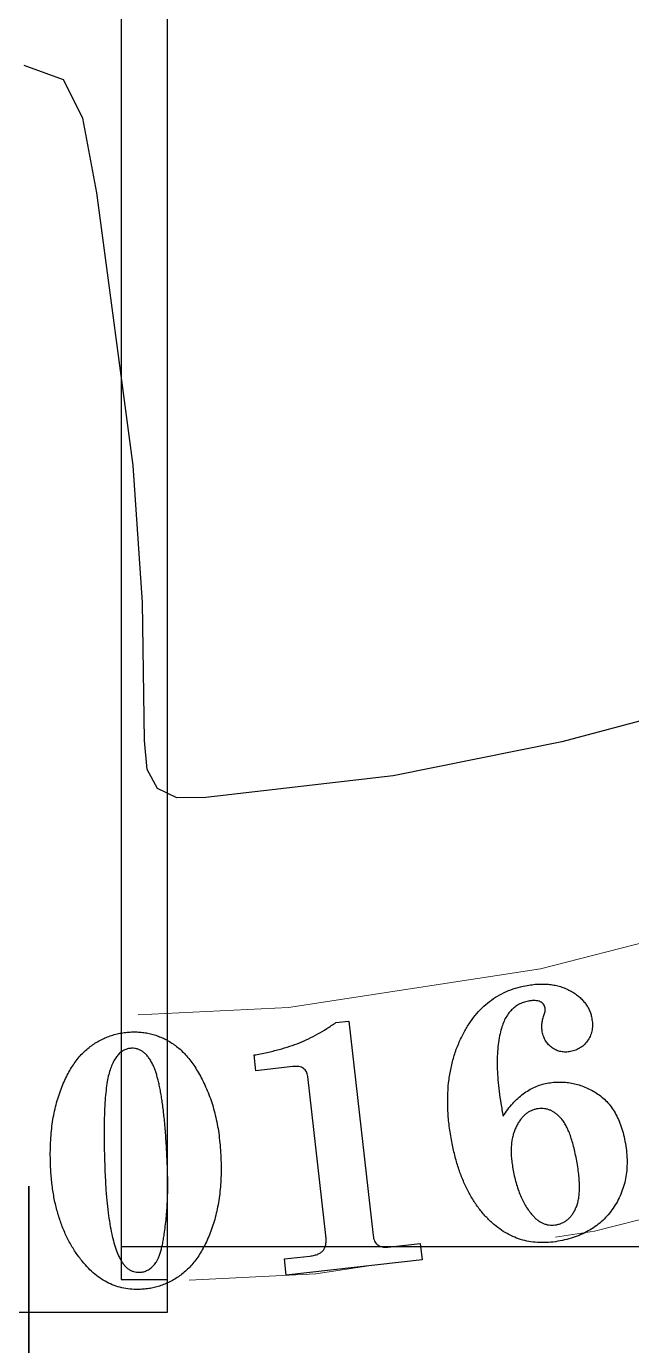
# Paper-space layout 'Sheet2' of a CAD drawing. Header units: inches. Extents: x 0 to 16.3, y 0 to 11.5.
# Drawn here: x 4.83 to 5.158, y 3.81 to 4.524 of the extents above; entities that cross this region are included whole.
import ezdxf

# ---------------------------------------------------------------- set-up
doc = ezdxf.new("R2010")
doc.units = ezdxf.units.IN
doc.header["$MEASUREMENT"] = 0
doc.linetypes.add('CENTERX2', pattern=[0.8, 0.5, -0.1, 0.1, -0.1])
doc.linetypes.add('PHANTOM', pattern=[0.5, 0.25, -0.05, 0.05, -0.05, 0.05, -0.05])

psp = doc.layouts.new('Sheet2')

# ---------------------------------------------------------------- linework, layer by layer
at = {"color": 7, "linetype": 'Continuous', "lineweight": 25}
for p, q in [((4.881485, 4.8099), (4.881485, 3.845627)), ((4.881485, 4.8099), (4.881485, 3.86349)), ((4.906485, 4.8099), (4.906485, 3.827764)), ((4.906485, 4.8099), (4.906485, 3.845627)), ((4.850306, 4.495176), (4.82897, 4.502895)), ((4.850306, 4.495176), (4.82897, 4.502895)), ((4.860865, 4.474402), (4.850306, 4.495176)), ((4.860865, 4.474402), (4.850306, 4.495176)), ((4.868414, 4.434055), (4.860865, 4.474402)), ((4.868414, 4.434055), (4.860865, 4.474402)), ((4.888047, 4.286367), (4.868414, 4.434055)), ((4.888047, 4.286367), (4.868414, 4.434055)), ((4.893179, 4.212155), (4.888047, 4.286367)), ((4.893179, 4.212155), (4.888047, 4.286367)), ((4.894151, 4.1376), (4.893179, 4.212155)), ((4.894151, 4.1376), (4.893179, 4.212155)), ((5.208551, 4.160527), (5.120156, 4.136725)), ((5.208551, 4.160527), (5.120156, 4.136725)), ((4.895657, 4.121874), (4.894151, 4.1376)), ((4.895657, 4.121874), (4.894151, 4.1376)), ((5.120156, 4.136725), (5.028912, 4.118393)), ((5.120156, 4.136725), (5.028912, 4.118393)), ((4.90128, 4.111572), (4.895657, 4.121874)), ((4.90128, 4.111572), (4.895657, 4.121874)), ((5.028912, 4.118393), (4.927446, 4.106646)), ((5.028912, 4.118393), (4.927446, 4.106646)), ((4.911662, 4.106545), (4.90128, 4.111572)), ((4.911662, 4.106545), (4.90128, 4.111572)), ((4.927446, 4.106646), (4.911662, 4.106545)), ((4.927446, 4.106646), (4.911662, 4.106545)), ((4.997797, 3.984797), (5.004744, 3.985562)), ((4.997797, 3.984797), (5.004744, 3.985562)), ((5.004744, 3.985562), (5.017959, 3.869495)), ((5.004744, 3.985562), (5.017959, 3.869495)), ((4.954495, 3.958708), (4.953502, 3.967243)), ((4.954495, 3.958708), (4.953502, 3.967243)), ((4.974487, 3.960976), (4.954495, 3.958708)), ((4.974487, 3.960976), (4.954495, 3.958708)), ((4.992409, 3.869466), (4.982597, 3.95556)), ((4.992409, 3.869466), (4.982597, 3.95556)), ((5.02587, 3.863199), (5.043509, 3.865213)), ((5.02587, 3.863199), (5.043509, 3.865213)), ((5.043509, 3.865213), (5.044501, 3.856394)), ((5.043509, 3.865213), (5.044501, 3.856394)), ((4.881485, 3.86349), (4.881485, 3.845627)), ((4.881485, 3.86349), (5.436356, 3.86349)), ((4.969921, 3.856819), (4.983788, 3.858407)), ((4.969921, 3.856819), (4.983788, 3.858407)), ((4.970914, 3.848), (4.969921, 3.856819)), ((4.970914, 3.848), (4.969921, 3.856819)), ((5.044501, 3.856394), (4.970914, 3.848)), ((5.044501, 3.856394), (4.970914, 3.848)), ((4.881485, 3.845627), (4.906485, 3.845627)), ((4.906485, 3.845627), (4.906485, 3.827764)), ((4.906485, 3.827764), (4.756485, 3.827764))]:
    psp.add_line(p, q, dxfattribs=at)
at = {"color": 7, "linetype": 'PHANTOM', "lineweight": 35}
psp.add_line((4.831485, 3.446216), (4.831485, 3.946466), dxfattribs=at)
at = {"color": 7, "linetype": 'CENTERX2', "lineweight": 18}
for radius in [1.52, 1.375]:
    psp.add_circle((4.831485, 5.36094), radius, dxfattribs=at)
at = {"color": 7, "linetype": 'Continuous', "lineweight": 25}
for start, end in [(286.178919, 253.821081), (291.995434, 248.004566)]:
    psp.add_arc((4.831485, 5.36094), 1.615, start, end, dxfattribs=at)
for points, knots in [([(5.066887, 3.978968), (5.067861, 3.980703), (5.069761, 3.98409), (5.073193, 3.988666), (5.076865, 3.992777), (5.080958, 3.996271), (5.085353, 3.999258), (5.090093, 4.001665), (5.095157, 4.003585), (5.098711, 4.004373), (5.100519, 4.004773)], [0, 0, 0, 0, 0.1357138, 0.2649363, 0.3896756, 0.5114215, 0.6313644, 0.7517389, 0.8736678, 1, 1, 1, 1]), ([(5.066887, 3.978968), (5.067861, 3.980703), (5.069761, 3.98409), (5.073193, 3.988666), (5.076865, 3.992777), (5.080958, 3.996271), (5.085353, 3.999258), (5.090093, 4.001665), (5.095157, 4.003585), (5.098711, 4.004373), (5.100519, 4.004773)], [0, 0, 0, 0, 0.1357138, 0.2649363, 0.3896756, 0.5114215, 0.6313644, 0.7517389, 0.8736678, 1, 1, 1, 1]), ([(5.100519, 4.004773), (5.10168, 4.004966), (5.103946, 4.005342), (5.107299, 4.005674), (5.110522, 4.005682), (5.113611, 4.005519), (5.116563, 4.005002), (5.119399, 4.004332), (5.12208, 4.003304), (5.124624, 4.002109), (5.126957, 4.00068), (5.129104, 3.999172), (5.130952, 3.99748), (5.132558, 3.99569), (5.133904, 3.993764), (5.135018, 3.991727), (5.135858, 3.989542), (5.136193, 3.988019), (5.136363, 3.987248)], [0, 0, 0, 0, 0.0796479, 0.1554899, 0.2278076, 0.2977063, 0.3645133, 0.4304783, 0.4946686, 0.5585006, 0.6205101, 0.6796531, 0.7358307, 0.7897732, 0.8421479, 0.8945499, 0.946607, 1, 1, 1, 1]), ([(5.100519, 4.004773), (5.10168, 4.004966), (5.103946, 4.005342), (5.107299, 4.005674), (5.110522, 4.005682), (5.113611, 4.005519), (5.116563, 4.005002), (5.119399, 4.004332), (5.12208, 4.003304), (5.124624, 4.002109), (5.126957, 4.00068), (5.129104, 3.999172), (5.130952, 3.99748), (5.132558, 3.99569), (5.133904, 3.993764), (5.135018, 3.991727), (5.135858, 3.989542), (5.136193, 3.988019), (5.136363, 3.987248)], [0, 0, 0, 0, 0.0796479, 0.1554899, 0.2278076, 0.2977063, 0.3645133, 0.4304783, 0.4946686, 0.5585006, 0.6205101, 0.6796531, 0.7358307, 0.7897732, 0.8421479, 0.8945499, 0.946607, 1, 1, 1, 1]), ([(5.102136, 3.996408), (5.10119, 3.996193), (5.099335, 3.995773), (5.096759, 3.994613), (5.094453, 3.993078), (5.092379, 3.991195), (5.09062, 3.988883), (5.089116, 3.986218), (5.087859, 3.983189), (5.08727, 3.981008), (5.086964, 3.979875)], [0, 0, 0, 0, 0.12162989, 0.23866271, 0.35269506, 0.46875866, 0.58902846, 0.71622528, 0.85260434, 1, 1, 1, 1]), ([(5.102136, 3.996408), (5.10119, 3.996193), (5.099335, 3.995773), (5.096759, 3.994613), (5.094453, 3.993078), (5.092379, 3.991195), (5.09062, 3.988883), (5.089116, 3.986218), (5.087859, 3.983189), (5.08727, 3.981008), (5.086964, 3.979875)], [0, 0, 0, 0, 0.12162989, 0.23866271, 0.35269506, 0.46875866, 0.58902846, 0.71622528, 0.85260434, 1, 1, 1, 1]), ([(5.111125, 3.992636), (5.111031, 3.993012), (5.110848, 3.993744), (5.110252, 3.994702), (5.109452, 3.995504), (5.10842, 3.996122), (5.107156, 3.996547), (5.105679, 3.996779), (5.10397, 3.996681), (5.102777, 3.996503), (5.102136, 3.996408)], [0, 0, 0, 0, 0.1058355, 0.2059211, 0.3049593, 0.4143888, 0.5325102, 0.6689707, 0.8220885, 1, 1, 1, 1]), ([(5.111125, 3.992636), (5.111031, 3.993012), (5.110848, 3.993744), (5.110252, 3.994702), (5.109452, 3.995504), (5.10842, 3.996122), (5.107156, 3.996547), (5.105679, 3.996779), (5.10397, 3.996681), (5.102777, 3.996503), (5.102136, 3.996408)], [0, 0, 0, 0, 0.1058355, 0.2059211, 0.3049593, 0.4143888, 0.5325102, 0.6689707, 0.8220885, 1, 1, 1, 1]), ([(5.110444, 3.988553), (5.110721, 3.989319), (5.111199, 3.990644), (5.111147, 3.992045), (5.111125, 3.992636)], [0, 0, 0, 0, 0.5786712, 1, 1, 1, 1]), ([(5.110444, 3.988553), (5.110721, 3.989319), (5.111199, 3.990644), (5.111147, 3.992045), (5.111125, 3.992636)], [0, 0, 0, 0, 0.5786712, 1, 1, 1, 1]), ([(5.109594, 3.97979), (5.109486, 3.980497), (5.10927, 3.981926), (5.109352, 3.984125), (5.109711, 3.98636), (5.110196, 3.987811), (5.110444, 3.988553)], [0, 0, 0, 0, 0.2404101, 0.4855556, 0.7372254, 1, 1, 1, 1]), ([(5.109594, 3.97979), (5.109486, 3.980497), (5.10927, 3.981926), (5.109352, 3.984125), (5.109711, 3.98636), (5.110196, 3.987811), (5.110444, 3.988553)], [0, 0, 0, 0, 0.2404101, 0.4855556, 0.7372254, 1, 1, 1, 1]), ([(5.136363, 3.987248), (5.13653, 3.986154), (5.136852, 3.984046), (5.136604, 3.980911), (5.135806, 3.977988), (5.134439, 3.975336), (5.132629, 3.973007), (5.13037, 3.971174), (5.127761, 3.969786), (5.125838, 3.969314), (5.12485, 3.969071)], [0, 0, 0, 0, 0.1375969, 0.2652562, 0.3888056, 0.5132236, 0.6349144, 0.7538507, 0.8735382, 1, 1, 1, 1]), ([(5.136363, 3.987248), (5.13653, 3.986154), (5.136852, 3.984046), (5.136604, 3.980911), (5.135806, 3.977988), (5.134439, 3.975336), (5.132629, 3.973007), (5.13037, 3.971174), (5.127761, 3.969786), (5.125838, 3.969314), (5.12485, 3.969071)], [0, 0, 0, 0, 0.1375969, 0.2652562, 0.3888056, 0.5132236, 0.6349144, 0.7538507, 0.8735382, 1, 1, 1, 1]), ([(4.8433, 3.907389), (4.843248, 3.909251), (4.843148, 3.912918), (4.843229, 3.91833), (4.843544, 3.923552), (4.844051, 3.928576), (4.84475, 3.933405), (4.845687, 3.938044), (4.846849, 3.942492), (4.848209, 3.94674), (4.849727, 3.950757), (4.851413, 3.954506), (4.853182, 3.958006), (4.855117, 3.961212), (4.857163, 3.964157), (4.859344, 3.966821), (4.861645, 3.969226), (4.864095, 3.97133), (4.866668, 3.973165), (4.869298, 3.974837), (4.872062, 3.976215), (4.874904, 3.977387), (4.877836, 3.978321), (4.880857, 3.979044), (4.883982, 3.979486), (4.886099, 3.979629), (4.887169, 3.9797)], [0, 0, 0, 0, 0.0591524, 0.1164985, 0.1718346, 0.2252448, 0.2768284, 0.3267544, 0.3754671, 0.4227471, 0.4683544, 0.5117596, 0.5532465, 0.5928381, 0.6305649, 0.667043, 0.7020744, 0.736134, 0.7694621, 0.8023656, 0.8349899, 0.8674356, 0.8999049, 0.9325996, 0.9659695, 1, 1, 1, 1]), ([(4.8433, 3.907389), (4.843248, 3.909251), (4.843148, 3.912918), (4.843229, 3.91833), (4.843544, 3.923552), (4.844051, 3.928576), (4.84475, 3.933405), (4.845687, 3.938044), (4.846849, 3.942492), (4.848209, 3.94674), (4.849727, 3.950757), (4.851413, 3.954506), (4.853182, 3.958006), (4.855117, 3.961212), (4.857163, 3.964157), (4.859344, 3.966821), (4.861645, 3.969226), (4.864095, 3.97133), (4.866668, 3.973165), (4.869298, 3.974837), (4.872062, 3.976215), (4.874904, 3.977387), (4.877836, 3.978321), (4.880857, 3.979044), (4.883982, 3.979486), (4.886099, 3.979629), (4.887169, 3.9797)], [0, 0, 0, 0, 0.0591524, 0.1164985, 0.1718346, 0.2252448, 0.2768284, 0.3267544, 0.3754671, 0.4227471, 0.4683544, 0.5117596, 0.5532465, 0.5928381, 0.6305649, 0.667043, 0.7020744, 0.736134, 0.7694621, 0.8023656, 0.8349899, 0.8674356, 0.8999049, 0.9325996, 0.9659695, 1, 1, 1, 1]), ([(4.887169, 3.9797), (4.88818, 3.979714), (4.890187, 3.97974), (4.893167, 3.979548), (4.896081, 3.979095), (4.898916, 3.978366), (4.901716, 3.977474), (4.904439, 3.976294), (4.907108, 3.97491), (4.909704, 3.973276), (4.912247, 3.971405), (4.914682, 3.969216), (4.917007, 3.966718), (4.919292, 3.963975), (4.921429, 3.960892), (4.923509, 3.95755), (4.925455, 3.953888), (4.927357, 3.949988), (4.929064, 3.945822), (4.930647, 3.941482), (4.931962, 3.936938), (4.933096, 3.932226), (4.934042, 3.927345), (4.934726, 3.922278), (4.935292, 3.917041), (4.935461, 3.913478), (4.935547, 3.911671)], [0, 0, 0, 0, 0.0326927, 0.0648455, 0.0963916, 0.1278859, 0.1593846, 0.1912794, 0.223668, 0.2564761, 0.2903304, 0.3256, 0.3621282, 0.4005448, 0.4408945, 0.4832896, 0.5277191, 0.5748652, 0.623493, 0.6731692, 0.724121, 0.7762922, 0.8298035, 0.8847232, 0.9415453, 1, 1, 1, 1]), ([(4.887169, 3.9797), (4.88818, 3.979714), (4.890187, 3.97974), (4.893167, 3.979548), (4.896081, 3.979095), (4.898916, 3.978366), (4.901716, 3.977474), (4.904439, 3.976294), (4.907108, 3.97491), (4.909704, 3.973276), (4.912247, 3.971405), (4.914682, 3.969216), (4.917007, 3.966718), (4.919292, 3.963975), (4.921429, 3.960892), (4.923509, 3.95755), (4.925455, 3.953888), (4.927357, 3.949988), (4.929064, 3.945822), (4.930647, 3.941482), (4.931962, 3.936938), (4.933096, 3.932226), (4.934042, 3.927345), (4.934726, 3.922278), (4.935292, 3.917041), (4.935461, 3.913478), (4.935547, 3.911671)], [0, 0, 0, 0, 0.0326927, 0.0648455, 0.0963916, 0.1278859, 0.1593846, 0.1912794, 0.223668, 0.2564761, 0.2903304, 0.3256, 0.3621282, 0.4005448, 0.4408945, 0.4832896, 0.5277191, 0.5748652, 0.623493, 0.6731692, 0.724121, 0.7762922, 0.8298035, 0.8847232, 0.9415453, 1, 1, 1, 1]), ([(4.953502, 3.967243), (4.955869, 3.967698), (4.960413, 3.968571), (4.966896, 3.970112), (4.97274, 3.971874), (4.978086, 3.97379), (4.9831, 3.976044), (4.98802, 3.978594), (4.992965, 3.981492), (4.996164, 3.98368), (4.997797, 3.984797)], [0, 0, 0, 0, 0.1503559, 0.2886745, 0.4155449, 0.5310279, 0.6427031, 0.7582327, 0.8766715, 1, 1, 1, 1]), ([(4.953502, 3.967243), (4.955869, 3.967698), (4.960413, 3.968571), (4.966896, 3.970112), (4.97274, 3.971874), (4.978086, 3.97379), (4.9831, 3.976044), (4.98802, 3.978594), (4.992965, 3.981492), (4.996164, 3.98368), (4.997797, 3.984797)], [0, 0, 0, 0, 0.1503559, 0.2886745, 0.4155449, 0.5310279, 0.6427031, 0.7582327, 0.8766715, 1, 1, 1, 1]), ([(5.060563, 3.920324), (5.06008, 3.923126), (5.059135, 3.928613), (5.058401, 3.936756), (5.05828, 3.944586), (5.058742, 3.952101), (5.05985, 3.959304), (5.061554, 3.966185), (5.063829, 3.972779), (5.065869, 3.976907), (5.066887, 3.978968)], [0, 0, 0, 0, 0.14180246, 0.27770047, 0.40739897, 0.53215421, 0.65287343, 0.77045136, 0.88544463, 1, 1, 1, 1]), ([(5.060563, 3.920324), (5.06008, 3.923126), (5.059135, 3.928613), (5.058401, 3.936756), (5.05828, 3.944586), (5.058742, 3.952101), (5.05985, 3.959304), (5.061554, 3.966185), (5.063829, 3.972779), (5.065869, 3.976907), (5.066887, 3.978968)], [0, 0, 0, 0, 0.14180246, 0.27770047, 0.40739897, 0.53215421, 0.65287343, 0.77045136, 0.88544463, 1, 1, 1, 1]), ([(5.086964, 3.979875), (5.086638, 3.978358), (5.085966, 3.975238), (5.085401, 3.970332), (5.08512, 3.965105), (5.085161, 3.959538), (5.085505, 3.953642), (5.086182, 3.947421), (5.087095, 3.940858), (5.087964, 3.936399), (5.088411, 3.934106)], [0, 0, 0, 0, 0.1009077, 0.2074266, 0.320704, 0.4411928, 0.5692695, 0.704636, 0.8480806, 1, 1, 1, 1]), ([(5.086964, 3.979875), (5.086638, 3.978358), (5.085966, 3.975238), (5.085401, 3.970332), (5.08512, 3.965105), (5.085161, 3.959538), (5.085505, 3.953642), (5.086182, 3.947421), (5.087095, 3.940858), (5.087964, 3.936399), (5.088411, 3.934106)], [0, 0, 0, 0, 0.1009077, 0.2074266, 0.320704, 0.4411928, 0.5692695, 0.704636, 0.8480806, 1, 1, 1, 1]), ([(5.12485, 3.969071), (5.123963, 3.968948), (5.122235, 3.968708), (5.119658, 3.968992), (5.117207, 3.969734), (5.11496, 3.971021), (5.112976, 3.972707), (5.111385, 3.974764), (5.110215, 3.977149), (5.109805, 3.97889), (5.109594, 3.97979)], [0, 0, 0, 0, 0.1285853, 0.2503949, 0.3701317, 0.4951194, 0.6206621, 0.7429578, 0.8671939, 1, 1, 1, 1]), ([(5.12485, 3.969071), (5.123963, 3.968948), (5.122235, 3.968708), (5.119658, 3.968992), (5.117207, 3.969734), (5.11496, 3.971021), (5.112976, 3.972707), (5.111385, 3.974764), (5.110215, 3.977149), (5.109805, 3.97889), (5.109594, 3.97979)], [0, 0, 0, 0, 0.1285853, 0.2503949, 0.3701317, 0.4951194, 0.6206621, 0.7429578, 0.8671939, 1, 1, 1, 1]), ([(4.887169, 3.970881), (4.886462, 3.970821), (4.885058, 3.970701), (4.883074, 3.969914), (4.881245, 3.968761), (4.879611, 3.967157), (4.878168, 3.965129), (4.876862, 3.962701), (4.875749, 3.959836), (4.874734, 3.956516), (4.873916, 3.952578), (4.8733, 3.947924), (4.872777, 3.942486), (4.872517, 3.936259), (4.872287, 3.929235), (4.872327, 3.921425), (4.872452, 3.912822), (4.872675, 3.906831), (4.872791, 3.903702)], [0, 0, 0, 0, 0.0288588, 0.0573556, 0.0861962, 0.116808, 0.1502796, 0.1876316, 0.2292557, 0.2757127, 0.3294543, 0.3934558, 0.4675988, 0.5527285, 0.6482251, 0.754891, 0.8720076, 1, 1, 1, 1]), ([(4.887169, 3.970881), (4.886462, 3.970821), (4.885058, 3.970701), (4.883074, 3.969914), (4.881245, 3.968761), (4.879611, 3.967157), (4.878168, 3.965129), (4.876862, 3.962701), (4.875749, 3.959836), (4.874734, 3.956516), (4.873916, 3.952578), (4.8733, 3.947924), (4.872777, 3.942486), (4.872517, 3.936259), (4.872287, 3.929235), (4.872327, 3.921425), (4.872452, 3.912822), (4.872675, 3.906831), (4.872791, 3.903702)], [0, 0, 0, 0, 0.0288588, 0.0573556, 0.0861962, 0.116808, 0.1502796, 0.1876316, 0.2292557, 0.2757127, 0.3294543, 0.3934558, 0.4675988, 0.5527285, 0.6482251, 0.754891, 0.8720076, 1, 1, 1, 1]), ([(4.898824, 3.961779), (4.898462, 3.962515), (4.897765, 3.963933), (4.896511, 3.965823), (4.895202, 3.967451), (4.893783, 3.968767), (4.892264, 3.969782), (4.890642, 3.970482), (4.888925, 3.970855), (4.887756, 3.970872), (4.887169, 3.970881)], [0, 0, 0, 0, 0.1562737, 0.3006361, 0.4311569, 0.5535199, 0.6679092, 0.7776382, 0.8882064, 1, 1, 1, 1]), ([(4.898824, 3.961779), (4.898462, 3.962515), (4.897765, 3.963933), (4.896511, 3.965823), (4.895202, 3.967451), (4.893783, 3.968767), (4.892264, 3.969782), (4.890642, 3.970482), (4.888925, 3.970855), (4.887756, 3.970872), (4.887169, 3.970881)], [0, 0, 0, 0, 0.1562737, 0.3006361, 0.4311569, 0.5535199, 0.6679092, 0.7776382, 0.8882064, 1, 1, 1, 1]), ([(4.906594, 3.906963), (4.90652, 3.908674), (4.906375, 3.912021), (4.906135, 3.916919), (4.905798, 3.921586), (4.905512, 3.926032), (4.905132, 3.930257), (4.904739, 3.934246), (4.90432, 3.938011), (4.903834, 3.941545), (4.903327, 3.944864), (4.902791, 3.947956), (4.902222, 3.95082), (4.901645, 3.953457), (4.900978, 3.955853), (4.900306, 3.958031), (4.899608, 3.959996), (4.899076, 3.961205), (4.898824, 3.961779)], [0, 0, 0, 0, 0.092381, 0.1807119, 0.2645225, 0.3447721, 0.421035, 0.4932836, 0.5610228, 0.6253463, 0.6857058, 0.7421223, 0.7946216, 0.8432357, 0.8876434, 0.9287682, 0.966189, 1, 1, 1, 1]), ([(4.906594, 3.906963), (4.90652, 3.908674), (4.906375, 3.912021), (4.906135, 3.916919), (4.905798, 3.921586), (4.905512, 3.926032), (4.905132, 3.930257), (4.904739, 3.934246), (4.90432, 3.938011), (4.903834, 3.941545), (4.903327, 3.944864), (4.902791, 3.947956), (4.902222, 3.95082), (4.901645, 3.953457), (4.900978, 3.955853), (4.900306, 3.958031), (4.899608, 3.959996), (4.899076, 3.961205), (4.898824, 3.961779)], [0, 0, 0, 0, 0.092381, 0.1807119, 0.2645225, 0.3447721, 0.421035, 0.4932836, 0.5610228, 0.6253463, 0.6857058, 0.7421223, 0.7946216, 0.8432357, 0.8876434, 0.9287682, 0.966189, 1, 1, 1, 1]), ([(4.982597, 3.95556), (4.982519, 3.956036), (4.98237, 3.956944), (4.981894, 3.958196), (4.98116, 3.959218), (4.980228, 3.960031), (4.979088, 3.960642), (4.977733, 3.961005), (4.976168, 3.961097), (4.975072, 3.961018), (4.974487, 3.960976)], [0, 0, 0, 0, 0.1300636, 0.2480067, 0.3577189, 0.4661785, 0.5791629, 0.7035499, 0.8416681, 1, 1, 1, 1]), ([(4.982597, 3.95556), (4.982519, 3.956036), (4.98237, 3.956944), (4.981894, 3.958196), (4.98116, 3.959218), (4.980228, 3.960031), (4.979088, 3.960642), (4.977733, 3.961005), (4.976168, 3.961097), (4.975072, 3.961018), (4.974487, 3.960976)], [0, 0, 0, 0, 0.1300636, 0.2480067, 0.3577189, 0.4661785, 0.5791629, 0.7035499, 0.8416681, 1, 1, 1, 1]), ([(5.088411, 3.934106), (5.089222, 3.935331), (5.090801, 3.937716), (5.093448, 3.940946), (5.096209, 3.943797), (5.099151, 3.946213), (5.102213, 3.94827), (5.105416, 3.949929), (5.108753, 3.951208), (5.11107, 3.951716), (5.112231, 3.951971)], [0, 0, 0, 0, 0.1436716, 0.2797499, 0.4079457, 0.531465, 0.6515211, 0.76818, 0.8837966, 1, 1, 1, 1]), ([(5.088411, 3.934106), (5.089222, 3.935331), (5.090801, 3.937716), (5.093448, 3.940946), (5.096209, 3.943797), (5.099151, 3.946213), (5.102213, 3.94827), (5.105416, 3.949929), (5.108753, 3.951208), (5.11107, 3.951716), (5.112231, 3.951971)], [0, 0, 0, 0, 0.1436716, 0.2797499, 0.4079457, 0.531465, 0.6515211, 0.76818, 0.8837966, 1, 1, 1, 1]), ([(5.112231, 3.951971), (5.113344, 3.952154), (5.11555, 3.952515), (5.118886, 3.952676), (5.122186, 3.952523), (5.125472, 3.952124), (5.128699, 3.9513), (5.131908, 3.950219), (5.135084, 3.94882), (5.138222, 3.947134), (5.141234, 3.945127), (5.14394, 3.942673), (5.146399, 3.939901), (5.148603, 3.936766), (5.150458, 3.933225), (5.152036, 3.929345), (5.153397, 3.925122), (5.15402, 3.922146), (5.154342, 3.920608)], [0, 0, 0, 0, 0.0572871, 0.1135821, 0.1693745, 0.2251027, 0.2815104, 0.3383422, 0.397086, 0.4577176, 0.519292, 0.5805469, 0.642839, 0.7073598, 0.7748591, 0.8455335, 0.9201508, 1, 1, 1, 1]), ([(5.112231, 3.951971), (5.113344, 3.952154), (5.11555, 3.952515), (5.118886, 3.952676), (5.122186, 3.952523), (5.125472, 3.952124), (5.128699, 3.9513), (5.131908, 3.950219), (5.135084, 3.94882), (5.138222, 3.947134), (5.141234, 3.945127), (5.14394, 3.942673), (5.146399, 3.939901), (5.148603, 3.936766), (5.150458, 3.933225), (5.152036, 3.929345), (5.153397, 3.925122), (5.15402, 3.922146), (5.154342, 3.920608)], [0, 0, 0, 0, 0.0572871, 0.1135821, 0.1693745, 0.2251027, 0.2815104, 0.3383422, 0.397086, 0.4577176, 0.519292, 0.5805469, 0.642839, 0.7073598, 0.7748591, 0.8455335, 0.9201508, 1, 1, 1, 1]), ([(5.106446, 3.938019), (5.105874, 3.937883), (5.104724, 3.93761), (5.103082, 3.936921), (5.10152, 3.936002), (5.100085, 3.934821), (5.098702, 3.933448), (5.09742, 3.931823), (5.096286, 3.929931), (5.095162, 3.927883), (5.094221, 3.925607), (5.093528, 3.923129), (5.093014, 3.920494), (5.092732, 3.917675), (5.092693, 3.914689), (5.09283, 3.911525), (5.09321, 3.908194), (5.093598, 3.905926), (5.093799, 3.904756)], [0, 0, 0, 0, 0.04484201, 0.09016981, 0.13549762, 0.18275176, 0.2317717, 0.2842146, 0.3403229, 0.40008996, 0.46258254, 0.52795044, 0.59635506, 0.66749147, 0.74405108, 0.82428901, 0.90929839, 1, 1, 1, 1]), ([(5.106446, 3.938019), (5.105874, 3.937883), (5.104724, 3.93761), (5.103082, 3.936921), (5.10152, 3.936002), (5.100085, 3.934821), (5.098702, 3.933448), (5.09742, 3.931823), (5.096286, 3.929931), (5.095162, 3.927883), (5.094221, 3.925607), (5.093528, 3.923129), (5.093014, 3.920494), (5.092732, 3.917675), (5.092693, 3.914689), (5.09283, 3.911525), (5.09321, 3.908194), (5.093598, 3.905926), (5.093799, 3.904756)], [0, 0, 0, 0, 0.04484201, 0.09016981, 0.13549762, 0.18275176, 0.2317717, 0.2842146, 0.3403229, 0.40008996, 0.46258254, 0.52795044, 0.59635506, 0.66749147, 0.74405108, 0.82428901, 0.90929839, 1, 1, 1, 1]), ([(5.128054, 3.91091), (5.127778, 3.912272), (5.127249, 3.914884), (5.126369, 3.918616), (5.125311, 3.921965), (5.124309, 3.925012), (5.123135, 3.927675), (5.121923, 3.93), (5.120622, 3.931978), (5.119218, 3.933613), (5.117755, 3.934954), (5.116277, 3.936071), (5.11476, 3.936972), (5.11318, 3.937619), (5.111558, 3.9381), (5.109873, 3.938272), (5.108157, 3.938295), (5.107021, 3.938112), (5.106446, 3.938019)], [0, 0, 0, 0, 0.1076498, 0.2063418, 0.2966302, 0.3794883, 0.4545418, 0.5216573, 0.5823483, 0.6373593, 0.6881165, 0.735687, 0.7806231, 0.824253, 0.867581, 0.9110633, 0.9549746, 1, 1, 1, 1]), ([(5.128054, 3.91091), (5.127778, 3.912272), (5.127249, 3.914884), (5.126369, 3.918616), (5.125311, 3.921965), (5.124309, 3.925012), (5.123135, 3.927675), (5.121923, 3.93), (5.120622, 3.931978), (5.119218, 3.933613), (5.117755, 3.934954), (5.116277, 3.936071), (5.11476, 3.936972), (5.11318, 3.937619), (5.111558, 3.9381), (5.109873, 3.938272), (5.108157, 3.938295), (5.107021, 3.938112), (5.106446, 3.938019)], [0, 0, 0, 0, 0.1076498, 0.2063418, 0.2966302, 0.3794883, 0.4545418, 0.5216573, 0.5823483, 0.6373593, 0.6881165, 0.735687, 0.7806231, 0.824253, 0.867581, 0.9110633, 0.9549746, 1, 1, 1, 1]), ([(5.083675, 3.875264), (5.082265, 3.876539), (5.079413, 3.87912), (5.075631, 3.883588), (5.072182, 3.888514), (5.069125, 3.893938), (5.066396, 3.899824), (5.06405, 3.906209), (5.062055, 3.913079), (5.061069, 3.917868), (5.060563, 3.920324)], [0, 0, 0, 0, 0.1103597, 0.2233299, 0.3393027, 0.459359, 0.5847043, 0.7159302, 0.8543183, 1, 1, 1, 1]), ([(5.083675, 3.875264), (5.082265, 3.876539), (5.079413, 3.87912), (5.075631, 3.883588), (5.072182, 3.888514), (5.069125, 3.893938), (5.066396, 3.899824), (5.06405, 3.906209), (5.062055, 3.913079), (5.061069, 3.917868), (5.060563, 3.920324)], [0, 0, 0, 0, 0.1103597, 0.2233299, 0.3393027, 0.459359, 0.5847043, 0.7159302, 0.8543183, 1, 1, 1, 1]), ([(5.154342, 3.920608), (5.154626, 3.918929), (5.155182, 3.915642), (5.155512, 3.910745), (5.155442, 3.906027), (5.154924, 3.90148), (5.154014, 3.897107), (5.152583, 3.892933), (5.150813, 3.888917), (5.148589, 3.885126), (5.146032, 3.881586), (5.143113, 3.8784), (5.139919, 3.875527), (5.136384, 3.873039), (5.13256, 3.870868), (5.128429, 3.86905), (5.123981, 3.867594), (5.120878, 3.866927), (5.119292, 3.866587)], [0, 0, 0, 0, 0.0704381, 0.1378958, 0.202853, 0.2654582, 0.3270777, 0.3873306, 0.4477522, 0.5084141, 0.5689066, 0.6281747, 0.6869187, 0.7464084, 0.8066804, 0.8686911, 0.9329041, 1, 1, 1, 1]), ([(5.154342, 3.920608), (5.154626, 3.918929), (5.155182, 3.915642), (5.155512, 3.910745), (5.155442, 3.906027), (5.154924, 3.90148), (5.154014, 3.897107), (5.152583, 3.892933), (5.150813, 3.888917), (5.148589, 3.885126), (5.146032, 3.881586), (5.143113, 3.8784), (5.139919, 3.875527), (5.136384, 3.873039), (5.13256, 3.870868), (5.128429, 3.86905), (5.123981, 3.867594), (5.120878, 3.866927), (5.119292, 3.866587)], [0, 0, 0, 0, 0.0704381, 0.1378958, 0.202853, 0.2654582, 0.3270777, 0.3873306, 0.4477522, 0.5084141, 0.5689066, 0.6281747, 0.6869187, 0.7464084, 0.8066804, 0.8686911, 0.9329041, 1, 1, 1, 1]), ([(4.860541, 3.855466), (4.859261, 3.857145), (4.856682, 3.860528), (4.853372, 3.866061), (4.850532, 3.87199), (4.848149, 3.87831), (4.846226, 3.885026), (4.844755, 3.892125), (4.843762, 3.899624), (4.843456, 3.904758), (4.8433, 3.907389)], [0, 0, 0, 0, 0.1137157, 0.2291316, 0.3467075, 0.4676307, 0.5927522, 0.7228405, 0.858007, 1, 1, 1, 1]), ([(4.860541, 3.855466), (4.859261, 3.857145), (4.856682, 3.860528), (4.853372, 3.866061), (4.850532, 3.87199), (4.848149, 3.87831), (4.846226, 3.885026), (4.844755, 3.892125), (4.843762, 3.899624), (4.843456, 3.904758), (4.8433, 3.907389)], [0, 0, 0, 0, 0.1137157, 0.2291316, 0.3467075, 0.4676307, 0.5927522, 0.7228405, 0.858007, 1, 1, 1, 1]), ([(4.935547, 3.911671), (4.935598, 3.909847), (4.935698, 3.906265), (4.935619, 3.900975), (4.935296, 3.895868), (4.934814, 3.890922), (4.934022, 3.88617), (4.933106, 3.881582), (4.931941, 3.877178), (4.930554, 3.87297), (4.928998, 3.86899), (4.927329, 3.865252), (4.925512, 3.861801), (4.923599, 3.858592), (4.921477, 3.855716), (4.919309, 3.853047), (4.916963, 3.850685), (4.914508, 3.848585), (4.911922, 3.846773), (4.9093, 3.845133), (4.906563, 3.843801), (4.903801, 3.842591), (4.900928, 3.841717), (4.898001, 3.84098), (4.894988, 3.840539), (4.892955, 3.840395), (4.891933, 3.840323)], [0, 0, 0, 0, 0.0587262, 0.1153177, 0.1701787, 0.2233947, 0.2751588, 0.3251558, 0.3739309, 0.4216472, 0.4676894, 0.5113971, 0.5533083, 0.5931686, 0.6315046, 0.6682355, 0.7037298, 0.7384757, 0.7720719, 0.8052551, 0.8379069, 0.8699436, 0.9021747, 0.9344187, 0.9670308, 1, 1, 1, 1]), ([(4.935547, 3.911671), (4.935598, 3.909847), (4.935698, 3.906265), (4.935619, 3.900975), (4.935296, 3.895868), (4.934814, 3.890922), (4.934022, 3.88617), (4.933106, 3.881582), (4.931941, 3.877178), (4.930554, 3.87297), (4.928998, 3.86899), (4.927329, 3.865252), (4.925512, 3.861801), (4.923599, 3.858592), (4.921477, 3.855716), (4.919309, 3.853047), (4.916963, 3.850685), (4.914508, 3.848585), (4.911922, 3.846773), (4.9093, 3.845133), (4.906563, 3.843801), (4.903801, 3.842591), (4.900928, 3.841717), (4.898001, 3.84098), (4.894988, 3.840539), (4.892955, 3.840395), (4.891933, 3.840323)], [0, 0, 0, 0, 0.0587262, 0.1153177, 0.1701787, 0.2233947, 0.2751588, 0.3251558, 0.3739309, 0.4216472, 0.4676894, 0.5113971, 0.5533083, 0.5931686, 0.6315046, 0.6682355, 0.7037298, 0.7384757, 0.7720719, 0.8052551, 0.8379069, 0.8699436, 0.9021747, 0.9344187, 0.9670308, 1, 1, 1, 1]), ([(4.904892, 3.870269), (4.905274, 3.873158), (4.90605, 3.879026), (4.906626, 3.88805), (4.906884, 3.897398), (4.906691, 3.90374), (4.906594, 3.906963)], [0, 0, 0, 0, 0.23761817, 0.482586, 0.73706265, 1, 1, 1, 1]), ([(4.904892, 3.870269), (4.905274, 3.873158), (4.90605, 3.879026), (4.906626, 3.88805), (4.906884, 3.897398), (4.906691, 3.90374), (4.906594, 3.906963)], [0, 0, 0, 0, 0.23761817, 0.482586, 0.73706265, 1, 1, 1, 1]), ([(5.11742, 3.875378), (5.118012, 3.87551), (5.119176, 3.875771), (5.120806, 3.876482), (5.122334, 3.877359), (5.123722, 3.878484), (5.125017, 3.879791), (5.126151, 3.88135), (5.127163, 3.883114), (5.12809, 3.885085), (5.128829, 3.887328), (5.129359, 3.889848), (5.129654, 3.892659), (5.129769, 3.895748), (5.129635, 3.899137), (5.129319, 3.902808), (5.128811, 3.906775), (5.128313, 3.909494), (5.128054, 3.91091)], [0, 0, 0, 0, 0.0440971, 0.0866897, 0.1289749, 0.1721041, 0.2164212, 0.2627013, 0.3120755, 0.364456, 0.4210788, 0.4837525, 0.5516671, 0.6267838, 0.7087831, 0.7986316, 0.8951575, 1, 1, 1, 1]), ([(5.11742, 3.875378), (5.118012, 3.87551), (5.119176, 3.875771), (5.120806, 3.876482), (5.122334, 3.877359), (5.123722, 3.878484), (5.125017, 3.879791), (5.126151, 3.88135), (5.127163, 3.883114), (5.12809, 3.885085), (5.128829, 3.887328), (5.129359, 3.889848), (5.129654, 3.892659), (5.129769, 3.895748), (5.129635, 3.899137), (5.129319, 3.902808), (5.128811, 3.906775), (5.128313, 3.909494), (5.128054, 3.91091)], [0, 0, 0, 0, 0.0440971, 0.0866897, 0.1289749, 0.1721041, 0.2164212, 0.2627013, 0.3120755, 0.364456, 0.4210788, 0.4837525, 0.5516671, 0.6267838, 0.7087831, 0.7986316, 0.8951575, 1, 1, 1, 1]), ([(4.872791, 3.903702), (4.872921, 3.901074), (4.873171, 3.896012), (4.873725, 3.888728), (4.874465, 3.882052), (4.875326, 3.875975), (4.876358, 3.870501), (4.877575, 3.865633), (4.878923, 3.861361), (4.880058, 3.858795), (4.88059, 3.857593)], [0, 0, 0, 0, 0.1678741, 0.3233101, 0.4658766, 0.5962625, 0.7147582, 0.8210789, 0.9162304, 1, 1, 1, 1]), ([(4.872791, 3.903702), (4.872921, 3.901074), (4.873171, 3.896012), (4.873725, 3.888728), (4.874465, 3.882052), (4.875326, 3.875975), (4.876358, 3.870501), (4.877575, 3.865633), (4.878923, 3.861361), (4.880058, 3.858795), (4.88059, 3.857593)], [0, 0, 0, 0, 0.1678741, 0.3233101, 0.4658766, 0.5962625, 0.7147582, 0.8210789, 0.9162304, 1, 1, 1, 1]), ([(5.093799, 3.904756), (5.094068, 3.90342), (5.09459, 3.900827), (5.095591, 3.897086), (5.09674, 3.893608), (5.098063, 3.890389), (5.099462, 3.887394), (5.101045, 3.884663), (5.102815, 3.882211), (5.104109, 3.880728), (5.104745, 3.88)], [0, 0, 0, 0, 0.14906943, 0.2892859, 0.42335825, 0.54952061, 0.66978139, 0.78470891, 0.89434121, 1, 1, 1, 1]), ([(5.093799, 3.904756), (5.094068, 3.90342), (5.09459, 3.900827), (5.095591, 3.897086), (5.09674, 3.893608), (5.098063, 3.890389), (5.099462, 3.887394), (5.101045, 3.884663), (5.102815, 3.882211), (5.104109, 3.880728), (5.104745, 3.88)], [0, 0, 0, 0, 0.14906943, 0.2892859, 0.42335825, 0.54952061, 0.66978139, 0.78470891, 0.89434121, 1, 1, 1, 1]), ([(5.104745, 3.88), (5.105206, 3.879524), (5.106095, 3.878609), (5.107575, 3.877469), (5.109068, 3.876506), (5.110657, 3.875836), (5.112277, 3.875328), (5.113963, 3.875117), (5.11569, 3.875106), (5.116836, 3.875286), (5.11742, 3.875378)], [0, 0, 0, 0, 0.1403513, 0.2702935, 0.3954619, 0.5157674, 0.6350159, 0.7543823, 0.8746711, 1, 1, 1, 1]), ([(5.104745, 3.88), (5.105206, 3.879524), (5.106095, 3.878609), (5.107575, 3.877469), (5.109068, 3.876506), (5.110657, 3.875836), (5.112277, 3.875328), (5.113963, 3.875117), (5.11569, 3.875106), (5.116836, 3.875286), (5.11742, 3.875378)], [0, 0, 0, 0, 0.1403513, 0.2702935, 0.3954619, 0.5157674, 0.6350159, 0.7543823, 0.8746711, 1, 1, 1, 1]), ([(5.119292, 3.866587), (5.117604, 3.866303), (5.114301, 3.865748), (5.109372, 3.865571), (5.104628, 3.865868), (5.10006, 3.866696), (5.095654, 3.868029), (5.091445, 3.869922), (5.087401, 3.872311), (5.08493, 3.87427), (5.083675, 3.875264)], [0, 0, 0, 0, 0.1350465, 0.26431656, 0.38852643, 0.50993114, 0.6301454, 0.75113386, 0.87367198, 1, 1, 1, 1]), ([(5.119292, 3.866587), (5.117604, 3.866303), (5.114301, 3.865748), (5.109372, 3.865571), (5.104628, 3.865868), (5.10006, 3.866696), (5.095654, 3.868029), (5.091445, 3.869922), (5.087401, 3.872311), (5.08493, 3.87427), (5.083675, 3.875264)], [0, 0, 0, 0, 0.1350465, 0.26431656, 0.38852643, 0.50993114, 0.6301454, 0.75113386, 0.87367198, 1, 1, 1, 1]), ([(4.891564, 3.849596), (4.892299, 3.849678), (4.89377, 3.849842), (4.895888, 3.850672), (4.897844, 3.851998), (4.899362, 3.853449), (4.90047, 3.854939), (4.901295, 3.856328), (4.902023, 3.858013), (4.902728, 3.859941), (4.903336, 3.862157), (4.903944, 3.86461), (4.904436, 3.867352), (4.904735, 3.869266), (4.904892, 3.870269)], [0, 0, 0, 0, 0.0824424, 0.16515586, 0.25141937, 0.34568627, 0.39858181, 0.45881772, 0.52605957, 0.60369897, 0.68841773, 0.78309925, 0.88642848, 1, 1, 1, 1]), ([(4.891564, 3.849596), (4.892299, 3.849678), (4.89377, 3.849842), (4.895888, 3.850672), (4.897844, 3.851998), (4.899362, 3.853449), (4.90047, 3.854939), (4.901295, 3.856328), (4.902023, 3.858013), (4.902728, 3.859941), (4.903336, 3.862157), (4.903944, 3.86461), (4.904436, 3.867352), (4.904735, 3.869266), (4.904892, 3.870269)], [0, 0, 0, 0, 0.0824424, 0.16515586, 0.25141937, 0.34568627, 0.39858181, 0.45881772, 0.52605957, 0.60369897, 0.68841773, 0.78309925, 0.88642848, 1, 1, 1, 1]), ([(4.983788, 3.858407), (4.984606, 3.858524), (4.986135, 3.858742), (4.988194, 3.859412), (4.989855, 3.860325), (4.991124, 3.861535), (4.991952, 3.863088), (4.992466, 3.864932), (4.992607, 3.867105), (4.992478, 3.868645), (4.992409, 3.869466)], [0, 0, 0, 0, 0.15186913, 0.28389977, 0.39610425, 0.49821186, 0.60179084, 0.71577486, 0.84840014, 1, 1, 1, 1]), ([(4.983788, 3.858407), (4.984606, 3.858524), (4.986135, 3.858742), (4.988194, 3.859412), (4.989855, 3.860325), (4.991124, 3.861535), (4.991952, 3.863088), (4.992466, 3.864932), (4.992607, 3.867105), (4.992478, 3.868645), (4.992409, 3.869466)], [0, 0, 0, 0, 0.15186913, 0.28389977, 0.39610425, 0.49821186, 0.60179084, 0.71577486, 0.84840014, 1, 1, 1, 1]), ([(5.017959, 3.869495), (5.018047, 3.868962), (5.018215, 3.867942), (5.01871, 3.866529), (5.019479, 3.865364), (5.020417, 3.864401), (5.021576, 3.863718), (5.022883, 3.863297), (5.024334, 3.863085), (5.025341, 3.86316), (5.02587, 3.863199)], [0, 0, 0, 0, 0.1411742, 0.270305, 0.3883187, 0.5037638, 0.6191558, 0.7364936, 0.8613847, 1, 1, 1, 1]), ([(5.017959, 3.869495), (5.018047, 3.868962), (5.018215, 3.867942), (5.01871, 3.866529), (5.019479, 3.865364), (5.020417, 3.864401), (5.021576, 3.863718), (5.022883, 3.863297), (5.024334, 3.863085), (5.025341, 3.86316), (5.02587, 3.863199)], [0, 0, 0, 0, 0.1411742, 0.270305, 0.3883187, 0.5037638, 0.6191558, 0.7364936, 0.8613847, 1, 1, 1, 1]), ([(4.88059, 3.857593), (4.880938, 3.856944), (4.881605, 3.855701), (4.882743, 3.854004), (4.883975, 3.852571), (4.885346, 3.851454), (4.88676, 3.850547), (4.888293, 3.849955), (4.889902, 3.849588), (4.891004, 3.849593), (4.891564, 3.849596)], [0, 0, 0, 0, 0.1530401, 0.2930817, 0.423933, 0.5439208, 0.6595009, 0.7715025, 0.8840198, 1, 1, 1, 1]), ([(4.88059, 3.857593), (4.880938, 3.856944), (4.881605, 3.855701), (4.882743, 3.854004), (4.883975, 3.852571), (4.885346, 3.851454), (4.88676, 3.850547), (4.888293, 3.849955), (4.889902, 3.849588), (4.891004, 3.849593), (4.891564, 3.849596)], [0, 0, 0, 0, 0.1530401, 0.2930817, 0.423933, 0.5439208, 0.6595009, 0.7715025, 0.8840198, 1, 1, 1, 1]), ([(4.891933, 3.840323), (4.890409, 3.840314), (4.887405, 3.840296), (4.882986, 3.840916), (4.87874, 3.842014), (4.874706, 3.843688), (4.87082, 3.845814), (4.867202, 3.848562), (4.863691, 3.851741), (4.86161, 3.854202), (4.860541, 3.855466)], [0, 0, 0, 0, 0.12596917, 0.24833059, 0.36806055, 0.48805344, 0.60886464, 0.73356187, 0.86311863, 1, 1, 1, 1]), ([(4.891933, 3.840323), (4.890409, 3.840314), (4.887405, 3.840296), (4.882986, 3.840916), (4.87874, 3.842014), (4.874706, 3.843688), (4.87082, 3.845814), (4.867202, 3.848562), (4.863691, 3.851741), (4.86161, 3.854202), (4.860541, 3.855466)], [0, 0, 0, 0, 0.12596917, 0.24833059, 0.36806055, 0.48805344, 0.60886464, 0.73356187, 0.86311863, 1, 1, 1, 1])]:
    psp.add_open_spline(points, degree=3, knots=knots, dxfattribs=at)

doc.saveas('drawing.dxf')
